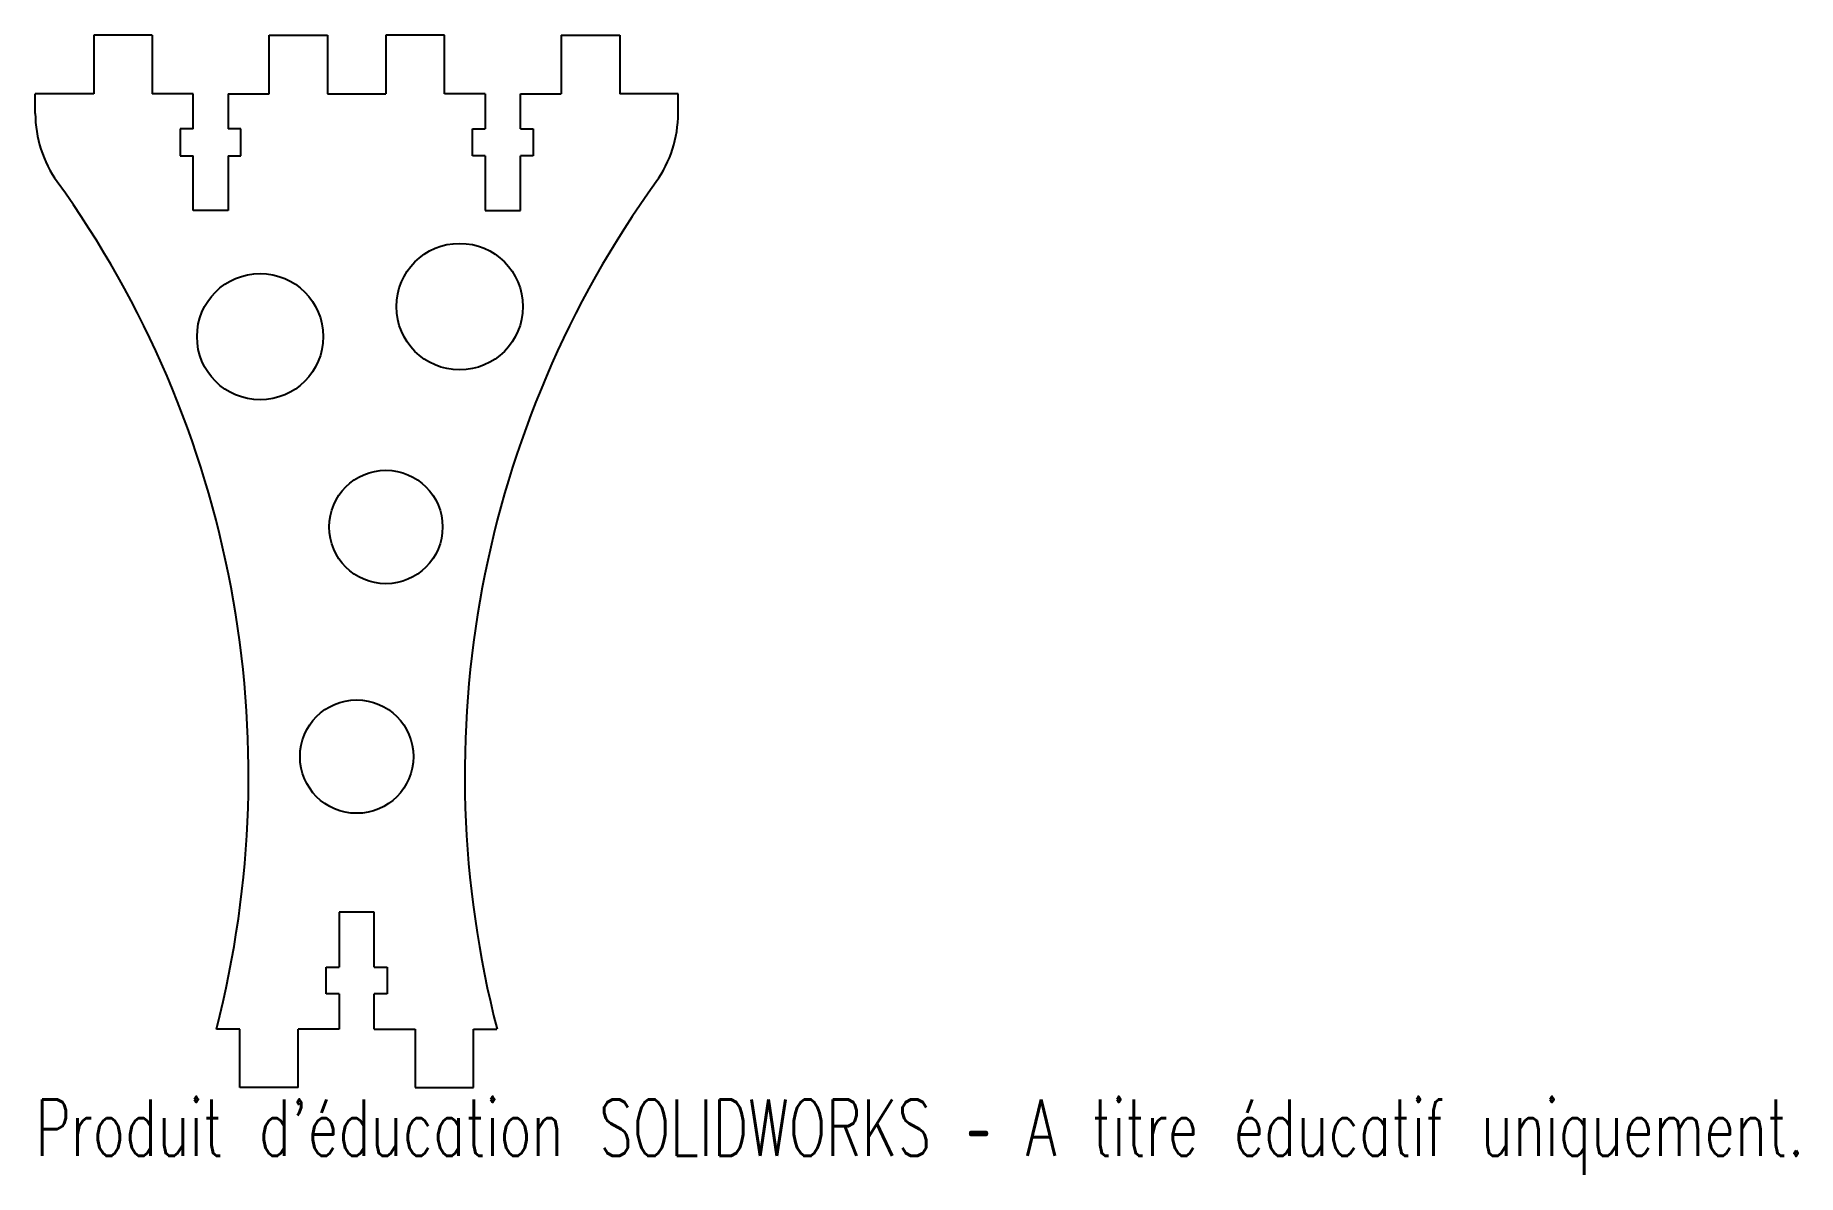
# Model space of a CAD drawing. Header units: millimetres. Extents: x -28 to 123, y -12 to 85.
import ezdxf

# ---------------------------------------------------------------- set-up
doc = ezdxf.new("R2010")
doc.units = ezdxf.units.MM
doc.styles.add('SLDTEXTSTYLE0', font='TXT', dxfattribs={"width": 0.7, "bigfont": 'bigfont'})

msp = doc.modelspace()

# ---------------------------------------------------------------- linework, layer by layer
at = {"color": 7, "linetype": 'Continuous', "lineweight": 25}
for p, q in [((-17.5, 85), (-22.5, 85)), ((-22.5, 85), (-22.5, 80)), ((-17.5, 85), (-17.5, 80)), ((-7.5, 85), (-2.5, 85)), ((-7.5, 80), (-7.5, 85)), ((-2.5, 85), (-2.5, 80)), ((7.5, 85), (2.5, 85)), ((2.5, 85), (2.5, 80)), ((7.5, 80), (7.5, 85)), ((17.5, 85), (22.5, 85)), ((17.5, 85), (17.5, 80)), ((22.5, 85), (22.5, 80)), ((-27.5, 78.32), (-27.5, 80)), ((-22.5, 80), (-27.5, 80)), ((-14, 80), (-17.5, 80)), ((-14, 77), (-14, 80)), ((-11, 80), (-7.5, 80)), ((-11, 80), (-11, 77)), ((-2.5, 80), (2.5, 80)), ((11, 80), (7.5, 80)), ((11, 80), (11, 77)), ((14, 80), (17.5, 80)), ((14, 77), (14, 80)), ((27.5, 80), (22.5, 80)), ((27.5, 78.32), (27.5, 80)), ((-15.1, 77), (-15.1, 74.7)), ((-14, 77), (-15.1, 77)), ((-9.9, 77), (-11, 77)), ((-9.9, 74.7), (-9.9, 77)), ((9.9, 74.7), (9.9, 77)), ((9.9, 77), (11, 77)), ((14, 77), (15.1, 77)), ((15.1, 77), (15.1, 74.7)), ((-15.1, 74.7), (-14, 74.7)), ((-14, 70), (-14, 74.7)), ((-11, 74.7), (-9.9, 74.7)), ((-11, 74.7), (-11, 70)), ((11, 74.7), (9.9, 74.7)), ((11, 74.7), (11, 70)), ((15.1, 74.7), (14, 74.7)), ((14, 70), (14, 74.7)), ((-11, 70), (-14, 70)), ((11, 70), (14, 70)), ((-1.5, 10), (-1.5, 5.3)), ((1.5, 10), (-1.5, 10)), ((1.5, 5.3), (1.5, 10)), ((-2.6, 3), (-2.6, 5.3)), ((-2.6, 5.3), (-1.5, 5.3)), ((1.5, 5.3), (2.6, 5.3)), ((2.6, 5.3), (2.6, 3)), ((-1.5, 3), (-2.6, 3)), ((-1.5, 3), (-1.5, 0)), ((2.6, 3), (1.5, 3)), ((1.5, 0), (1.5, 3)), ((-10, 0), (-12, 0)), ((-10, -5), (-10, 0)), ((-5, -5), (-5, 0)), ((-1.5, 0), (-5, 0)), ((1.5, 0), (5, 0)), ((5, 0), (5, -5)), ((10, -5), (10, 0)), ((10, 0), (12, 0)), ((-5, -5), (-10, -5)), ((5, -5), (10, -5))]:
    msp.add_line(p, q, dxfattribs=at)
for centre, radius in [((8.81, 61.79), 5.41), ((-8.26, 59.22), 5.4), ((2.5, 42.94), 4.85), ((0, 23.3), 4.85)]:
    msp.add_circle(centre, radius, dxfattribs=at)
for centre, radius, start, end in [((-17.5, 78.32), 10, 180, 215.7491), ((17.5, 78.32), 10, 324.2509, 0), ((-96.14, 21.71), 86.89, 345.5296, 35.7491), ((96.14, 21.71), 86.89, 144.2509, 194.4704)]:
    msp.add_arc(centre, radius, start, end, dxfattribs=at)

# ---------------------------------------------------------------- texts
at = {"color": 7, "linetype": 'Continuous', "insert": (-27.5, -6.02), "char_height": 4.8336, "attachment_point": 1, "style": 'SLDTEXTSTYLE0'}
msp.add_mtext("Produit d'éducation SOLIDWORKS – A titre éducatif uniquement.", dxfattribs=at)

doc.saveas('drawing.dxf')
